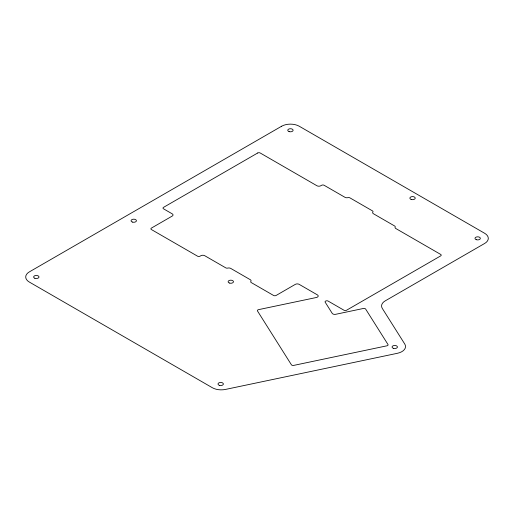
<?xml version="1.0" encoding="UTF-8"?>
<svg xmlns="http://www.w3.org/2000/svg" width="514" height="514" viewBox="0 0 514 514"><rect width="100%" height="100%" fill="white"/><g stroke="black" fill="none" stroke-linecap="round" stroke-linejoin="round"><path stroke-width="0.77" d="M281.608 126.245L29.356 271.887A12.477 7.202 0 0 0 29.356 282.07L212.391 387.749A12.477 7.202 0 0 0 225.485 389.426L397.328 353.311A12.477 7.202 0 0 0 404.788 344.078L382.313 308.432A12.477 7.202 0 0 1 385.211 300.876L484.644 243.469A12.477 7.202 0 0 0 484.644 233.279L299.257 126.245A12.477 7.202 0 0 0 281.608 126.245M257.687 152.999L163.523 207.36A1.78 1.028 0 0 0 163.523 208.819L172.235 213.85A2.718 1.568 0 0 1 172.235 216.066L151.424 228.081A1.812 1.047 0 0 0 151.424 229.559L197.53 256.171A1.812 1.047 0 0 0 200.087 256.171L200.89 255.709A2.718 1.568 0 0 1 204.733 255.709L225.774 267.858A1.812 1.047 0 0 0 227.76 268.083A2.718 1.568 0 0 1 230.741 268.417L250.273 279.693A2.718 1.568 0 0 1 250.851 281.415A1.812 1.047 0 0 0 251.237 282.565L273.564 295.454A1.812 1.047 0 0 0 276.121 295.454L295.332 284.358A2.718 1.568 0 0 1 299.174 284.358L317.427 294.901A2.718 1.568 0 0 1 316.431 297.484L258.568 309.64A1.812 1.047 0 0 0 257.488 310.983L291.399 364.773A1.812 1.047 0 0 0 293.719 365.396L386.894 345.819A1.812 1.047 0 0 0 387.974 344.476L365.672 309.107A1.812 1.047 0 0 0 363.353 308.484L335.7 314.298A2.718 1.568 0 0 1 332.217 313.36L325.182 302.193A1.812 1.047 0 0 1 325.908 300.953A1.812 1.047 0 0 1 328.163 301.095L343.994 310.238A1.812 1.047 0 0 0 346.552 310.238L440.678 255.895A1.812 1.047 0 0 0 440.678 254.417L395.857 228.544A2.718 1.568 0 0 1 395.157 227.027A1.812 1.047 0 0 0 394.688 226.019L373.447 213.753A2.718 1.568 0 0 1 372.868 212.031A1.812 1.047 0 0 0 372.483 210.888L349.925 197.864A1.812 1.047 0 0 0 347.933 197.639A2.718 1.568 0 0 1 344.952 197.305L324.148 185.291A1.812 1.047 0 0 0 321.584 185.291L320.781 185.753A2.718 1.568 0 0 1 316.939 185.753L260.206 152.999A1.78 1.028 0 0 0 257.687 152.999M411.213 199.464A2.673 1.542 0 0 0 415.228 198.128A2.673 1.542 0 0 0 411.213 196.791A2.673 1.542 0 0 0 411.213 199.464M476.33 239.704A2.673 1.542 0 0 0 480.346 238.367A2.673 1.542 0 0 0 476.33 237.031A2.673 1.542 0 0 0 476.33 239.704M393.409 348.331A2.673 1.542 0 0 0 397.418 346.995A2.673 1.542 0 0 0 393.409 345.659A2.673 1.542 0 0 0 393.409 348.331M229.315 283.002A2.673 1.542 0 0 0 233.465 281.82A2.673 1.542 0 0 0 229.617 280.336A2.673 1.542 0 0 0 229.315 283.002M132.406 222.067A2.673 1.542 0 0 0 136.422 220.731A2.673 1.542 0 0 0 132.406 219.394A2.673 1.542 0 0 0 132.406 222.067M289.099 131.603A2.673 1.542 0 0 0 293.108 130.267A2.673 1.542 0 0 0 289.099 128.93A2.673 1.542 0 0 0 289.099 131.603M34.836 278.26A2.673 1.542 0 0 0 38.987 277.078A2.673 1.542 0 0 0 35.138 275.594A2.673 1.542 0 0 0 34.836 278.26M219.362 385.339A2.673 1.542 0 0 0 223.372 384.003A2.673 1.542 0 0 0 219.362 382.66A2.673 1.542 0 0 0 219.362 385.339"/></g></svg>
